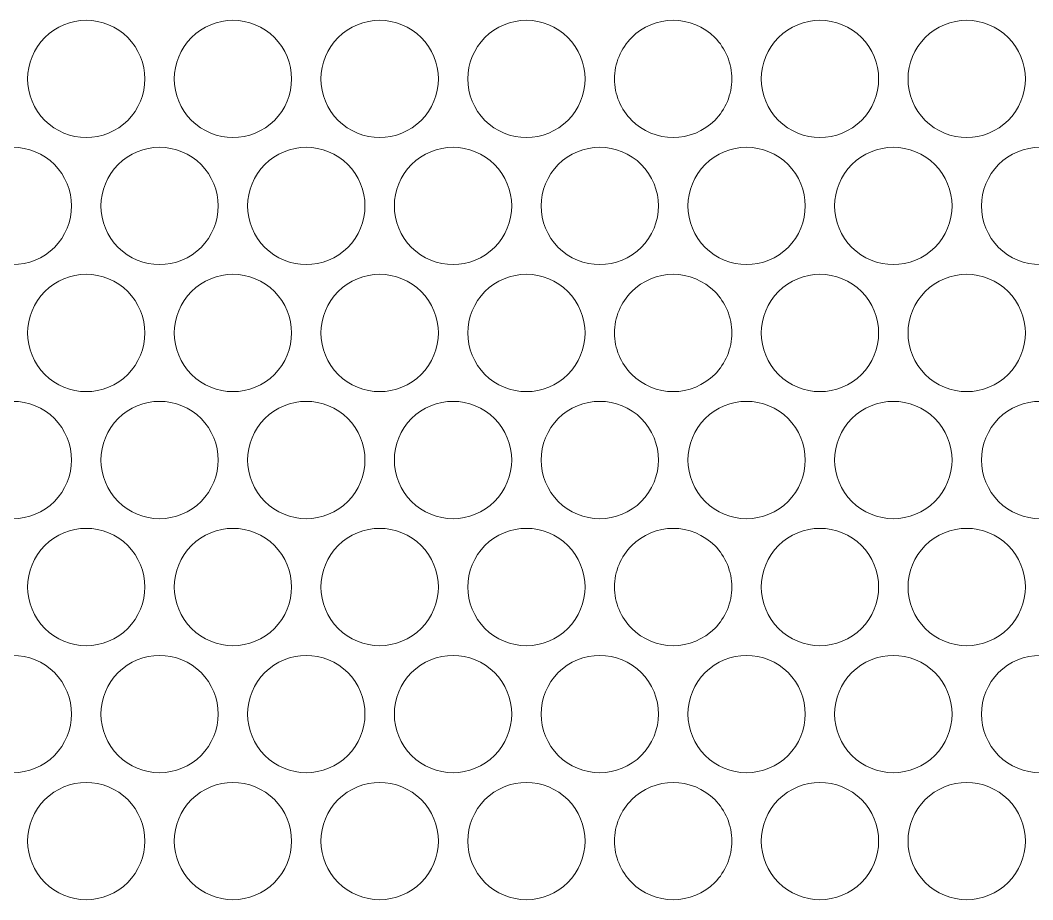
# Model space of a CAD drawing. Header units: millimetres. Extents: x 1177 to 4147, y 93 to 2194.
# Drawn here: x 1779.1 to 1830.9, y 1836.7 to 1881.7 of the extents above; entities that cross this region are included whole.
import ezdxf

# ---------------------------------------------------------------- set-up
doc = ezdxf.new("R2010")
doc.units = ezdxf.units.MM
doc.header["$LTSCALE"] = 0.1
doc.layers.add('标注', color=251, linetype='Continuous', lineweight=9)

msp = doc.modelspace()

# ---------------------------------------------------------------- linework, layer by layer
at = {"layer": '标注'}
for points, knots in [([(1782.459, 1881.712), (1781.693, 1881.712), (1780.098, 1881.072), (1779.457, 1879.477), (1779.457, 1878.712)], [0, 0, 0, 0, 0.500095, 1, 1, 1, 1]), ([(1782.459, 1881.712), (1781.693, 1881.712), (1780.098, 1881.072), (1779.457, 1879.477), (1779.457, 1878.712)], [0, 0, 0, 0, 0.500095, 1, 1, 1, 1]), ([(1785.461, 1878.712), (1785.461, 1879.477), (1784.82, 1881.072), (1783.225, 1881.712), (1782.459, 1881.712)], [0, 0, 0, 0, 0.499892, 1, 1, 1, 1]), ([(1785.461, 1878.712), (1785.461, 1879.477), (1784.82, 1881.072), (1783.225, 1881.712), (1782.459, 1881.712)], [0, 0, 0, 0, 0.499892, 1, 1, 1, 1]), ([(1789.964, 1881.712), (1789.198, 1881.712), (1787.603, 1881.073), (1786.962, 1879.477), (1786.962, 1878.712)], [0, 0, 0, 0, 0.500151, 1, 1, 1, 1]), ([(1789.964, 1881.712), (1789.198, 1881.712), (1787.603, 1881.073), (1786.962, 1879.477), (1786.962, 1878.712)], [0, 0, 0, 0, 0.500151, 1, 1, 1, 1]), ([(1792.967, 1878.712), (1792.967, 1879.478), (1792.326, 1881.073), (1790.73, 1881.712), (1789.964, 1881.712)], [0, 0, 0, 0, 0.499839, 1, 1, 1, 1]), ([(1792.967, 1878.712), (1792.967, 1879.478), (1792.326, 1881.073), (1790.73, 1881.712), (1789.964, 1881.712)], [0, 0, 0, 0, 0.499839, 1, 1, 1, 1]), ([(1797.472, 1881.712), (1796.706, 1881.712), (1795.11, 1881.073), (1794.469, 1879.478), (1794.469, 1878.712)], [0, 0, 0, 0, 0.500192, 1, 1, 1, 1]), ([(1797.472, 1881.712), (1796.706, 1881.712), (1795.11, 1881.073), (1794.469, 1879.478), (1794.469, 1878.712)], [0, 0, 0, 0, 0.500192, 1, 1, 1, 1]), ([(1800.475, 1878.712), (1800.475, 1879.478), (1799.834, 1881.073), (1798.238, 1881.712), (1797.472, 1881.712)], [0, 0, 0, 0, 0.499802, 1, 1, 1, 1]), ([(1800.475, 1878.712), (1800.475, 1879.478), (1799.834, 1881.073), (1798.238, 1881.712), (1797.472, 1881.712)], [0, 0, 0, 0, 0.499802, 1, 1, 1, 1]), ([(1804.981, 1881.712), (1804.215, 1881.712), (1802.619, 1881.073), (1801.977, 1879.478), (1801.977, 1878.712)], [0, 0, 0, 0, 0.500217, 1, 1, 1, 1]), ([(1804.981, 1881.712), (1804.215, 1881.712), (1802.619, 1881.073), (1801.977, 1879.478), (1801.977, 1878.712)], [0, 0, 0, 0, 0.500217, 1, 1, 1, 1]), ([(1807.984, 1878.712), (1807.984, 1879.478), (1807.343, 1881.073), (1805.747, 1881.712), (1804.981, 1881.712)], [0, 0, 0, 0, 0.49978, 1, 1, 1, 1]), ([(1807.984, 1878.712), (1807.984, 1879.478), (1807.343, 1881.073), (1805.747, 1881.712), (1804.981, 1881.712)], [0, 0, 0, 0, 0.49978, 1, 1, 1, 1]), ([(1815.494, 1878.712), (1815.494, 1879.102), (1815.331, 1879.89), (1814.465, 1881.21), (1812.49, 1882.045), (1810.515, 1881.21), (1809.65, 1879.89), (1809.486, 1879.102), (1809.486, 1878.712)], [0, 0, 0, 0, 0.126186, 0.252251, 0.5, 0.747749, 0.873814, 1, 1, 1, 1]), ([(1815.494, 1878.712), (1815.494, 1879.102), (1815.331, 1879.89), (1814.465, 1881.21), (1812.49, 1882.045), (1810.515, 1881.21), (1809.65, 1879.89), (1809.486, 1879.102), (1809.486, 1878.712)], [0, 0, 0, 0, 0.126186, 0.252251, 0.5, 0.747749, 0.873814, 1, 1, 1, 1]), ([(1820, 1881.712), (1819.234, 1881.712), (1817.638, 1881.073), (1816.996, 1879.478), (1816.996, 1878.712)], [0, 0, 0, 0, 0.50022, 1, 1, 1, 1]), ([(1820, 1881.712), (1819.234, 1881.712), (1817.638, 1881.073), (1816.996, 1879.478), (1816.996, 1878.712)], [0, 0, 0, 0, 0.50022, 1, 1, 1, 1]), ([(1823.003, 1878.712), (1823.003, 1879.478), (1822.362, 1881.073), (1820.766, 1881.712), (1820, 1881.712)], [0, 0, 0, 0, 0.499783, 1, 1, 1, 1]), ([(1823.003, 1878.712), (1823.003, 1879.478), (1822.362, 1881.073), (1820.766, 1881.712), (1820, 1881.712)], [0, 0, 0, 0, 0.499783, 1, 1, 1, 1]), ([(1827.509, 1881.712), (1826.742, 1881.712), (1825.147, 1881.073), (1824.505, 1879.478), (1824.505, 1878.712)], [0, 0, 0, 0, 0.500198, 1, 1, 1, 1]), ([(1827.509, 1881.712), (1826.742, 1881.712), (1825.147, 1881.073), (1824.505, 1879.478), (1824.505, 1878.712)], [0, 0, 0, 0, 0.500198, 1, 1, 1, 1]), ([(1830.512, 1878.712), (1830.512, 1879.478), (1829.87, 1881.073), (1828.275, 1881.712), (1827.509, 1881.712)], [0, 0, 0, 0, 0.499808, 1, 1, 1, 1]), ([(1830.512, 1878.712), (1830.512, 1879.478), (1829.87, 1881.073), (1828.275, 1881.712), (1827.509, 1881.712)], [0, 0, 0, 0, 0.499808, 1, 1, 1, 1]), ([(1779.457, 1878.712), (1779.457, 1877.947), (1780.098, 1876.352), (1781.693, 1875.712), (1782.459, 1875.712)], [0, 0, 0, 0, 0.499905, 1, 1, 1, 1]), ([(1779.457, 1878.712), (1779.457, 1877.947), (1780.098, 1876.352), (1781.693, 1875.712), (1782.459, 1875.712)], [0, 0, 0, 0, 0.499905, 1, 1, 1, 1]), ([(1782.459, 1875.712), (1783.225, 1875.712), (1784.82, 1876.352), (1785.461, 1877.947), (1785.461, 1878.712)], [0, 0, 0, 0, 0.500108, 1, 1, 1, 1]), ([(1782.459, 1875.712), (1783.225, 1875.712), (1784.82, 1876.352), (1785.461, 1877.947), (1785.461, 1878.712)], [0, 0, 0, 0, 0.500108, 1, 1, 1, 1]), ([(1786.962, 1878.712), (1786.962, 1877.947), (1787.603, 1876.351), (1789.198, 1875.712), (1789.964, 1875.712)], [0, 0, 0, 0, 0.499849, 1, 1, 1, 1]), ([(1786.962, 1878.712), (1786.962, 1877.947), (1787.603, 1876.351), (1789.198, 1875.712), (1789.964, 1875.712)], [0, 0, 0, 0, 0.499849, 1, 1, 1, 1]), ([(1789.964, 1875.712), (1790.73, 1875.712), (1792.326, 1876.351), (1792.967, 1877.947), (1792.967, 1878.712)], [0, 0, 0, 0, 0.500161, 1, 1, 1, 1]), ([(1789.964, 1875.712), (1790.73, 1875.712), (1792.326, 1876.351), (1792.967, 1877.947), (1792.967, 1878.712)], [0, 0, 0, 0, 0.500161, 1, 1, 1, 1]), ([(1794.469, 1878.712), (1794.469, 1877.947), (1795.11, 1876.351), (1796.706, 1875.712), (1797.472, 1875.712)], [0, 0, 0, 0, 0.499808, 1, 1, 1, 1]), ([(1794.469, 1878.712), (1794.469, 1877.947), (1795.11, 1876.351), (1796.706, 1875.712), (1797.472, 1875.712)], [0, 0, 0, 0, 0.499808, 1, 1, 1, 1]), ([(1797.472, 1875.712), (1798.238, 1875.712), (1799.834, 1876.351), (1800.475, 1877.947), (1800.475, 1878.712)], [0, 0, 0, 0, 0.500198, 1, 1, 1, 1]), ([(1797.472, 1875.712), (1798.238, 1875.712), (1799.834, 1876.351), (1800.475, 1877.947), (1800.475, 1878.712)], [0, 0, 0, 0, 0.500198, 1, 1, 1, 1]), ([(1801.977, 1878.712), (1801.977, 1877.947), (1802.619, 1876.351), (1804.215, 1875.712), (1804.981, 1875.712)], [0, 0, 0, 0, 0.499783, 1, 1, 1, 1]), ([(1801.977, 1878.712), (1801.977, 1877.947), (1802.619, 1876.351), (1804.215, 1875.712), (1804.981, 1875.712)], [0, 0, 0, 0, 0.499783, 1, 1, 1, 1]), ([(1804.981, 1875.712), (1805.747, 1875.712), (1807.343, 1876.351), (1807.984, 1877.947), (1807.984, 1878.712)], [0, 0, 0, 0, 0.50022, 1, 1, 1, 1]), ([(1804.981, 1875.712), (1805.747, 1875.712), (1807.343, 1876.351), (1807.984, 1877.947), (1807.984, 1878.712)], [0, 0, 0, 0, 0.50022, 1, 1, 1, 1]), ([(1809.486, 1878.712), (1809.486, 1878.322), (1809.65, 1877.535), (1810.515, 1876.214), (1812.49, 1875.379), (1814.465, 1876.214), (1815.331, 1877.535), (1815.494, 1878.322), (1815.494, 1878.712)], [0, 0, 0, 0, 0.126186, 0.252251, 0.5, 0.747749, 0.873814, 1, 1, 1, 1]), ([(1809.486, 1878.712), (1809.486, 1878.322), (1809.65, 1877.535), (1810.515, 1876.214), (1812.49, 1875.379), (1814.465, 1876.214), (1815.331, 1877.535), (1815.494, 1878.322), (1815.494, 1878.712)], [0, 0, 0, 0, 0.126186, 0.252251, 0.5, 0.747749, 0.873814, 1, 1, 1, 1]), ([(1816.996, 1878.712), (1816.996, 1877.947), (1817.638, 1876.351), (1819.234, 1875.712), (1820, 1875.712)], [0, 0, 0, 0, 0.49978, 1, 1, 1, 1]), ([(1816.996, 1878.712), (1816.996, 1877.947), (1817.638, 1876.351), (1819.234, 1875.712), (1820, 1875.712)], [0, 0, 0, 0, 0.49978, 1, 1, 1, 1]), ([(1820, 1875.712), (1820.766, 1875.712), (1822.362, 1876.351), (1823.003, 1877.947), (1823.003, 1878.712)], [0, 0, 0, 0, 0.500217, 1, 1, 1, 1]), ([(1820, 1875.712), (1820.766, 1875.712), (1822.362, 1876.351), (1823.003, 1877.947), (1823.003, 1878.712)], [0, 0, 0, 0, 0.500217, 1, 1, 1, 1]), ([(1824.505, 1878.712), (1824.505, 1877.947), (1825.147, 1876.351), (1826.742, 1875.712), (1827.509, 1875.712)], [0, 0, 0, 0, 0.499802, 1, 1, 1, 1]), ([(1824.505, 1878.712), (1824.505, 1877.947), (1825.147, 1876.351), (1826.742, 1875.712), (1827.509, 1875.712)], [0, 0, 0, 0, 0.499802, 1, 1, 1, 1]), ([(1827.509, 1875.712), (1828.275, 1875.712), (1829.87, 1876.351), (1830.512, 1877.947), (1830.512, 1878.712)], [0, 0, 0, 0, 0.500192, 1, 1, 1, 1]), ([(1827.509, 1875.712), (1828.275, 1875.712), (1829.87, 1876.351), (1830.512, 1877.947), (1830.512, 1878.712)], [0, 0, 0, 0, 0.500192, 1, 1, 1, 1]), ([(1781.708, 1872.217), (1781.708, 1872.982), (1781.068, 1874.577), (1779.473, 1875.217), (1778.707, 1875.217)], [0, 0, 0, 0, 0.499925, 1, 1, 1, 1]), ([(1786.211, 1875.217), (1785.446, 1875.217), (1783.85, 1874.577), (1783.209, 1872.982), (1783.209, 1872.217)], [0, 0, 0, 0, 0.500125, 1, 1, 1, 1]), ([(1789.214, 1872.217), (1789.214, 1872.982), (1788.573, 1874.577), (1786.977, 1875.217), (1786.211, 1875.217)], [0, 0, 0, 0, 0.499864, 1, 1, 1, 1]), ([(1793.718, 1875.217), (1792.952, 1875.217), (1791.356, 1874.578), (1790.715, 1872.982), (1790.715, 1872.217)], [0, 0, 0, 0, 0.500174, 1, 1, 1, 1]), ([(1796.721, 1872.217), (1796.721, 1872.982), (1796.08, 1874.578), (1794.484, 1875.217), (1793.718, 1875.217)], [0, 0, 0, 0, 0.499819, 1, 1, 1, 1]), ([(1801.226, 1875.217), (1800.46, 1875.217), (1798.864, 1874.578), (1798.223, 1872.982), (1798.223, 1872.217)], [0, 0, 0, 0, 0.500206, 1, 1, 1, 1]), ([(1804.23, 1872.217), (1804.23, 1872.982), (1803.588, 1874.578), (1801.992, 1875.217), (1801.226, 1875.217)], [0, 0, 0, 0, 0.499789, 1, 1, 1, 1]), ([(1808.735, 1875.217), (1807.969, 1875.217), (1806.373, 1874.578), (1805.732, 1872.982), (1805.732, 1872.217)], [0, 0, 0, 0, 0.500224, 1, 1, 1, 1]), ([(1811.739, 1872.217), (1811.739, 1872.982), (1811.097, 1874.578), (1809.502, 1875.217), (1808.735, 1875.217)], [0, 0, 0, 0, 0.499775, 1, 1, 1, 1]), ([(1816.245, 1875.217), (1815.479, 1875.217), (1813.883, 1874.578), (1813.241, 1872.982), (1813.241, 1872.217)], [0, 0, 0, 0, 0.500225, 1, 1, 1, 1]), ([(1819.249, 1872.217), (1819.249, 1872.982), (1818.607, 1874.578), (1817.011, 1875.217), (1816.245, 1875.217)], [0, 0, 0, 0, 0.499776, 1, 1, 1, 1]), ([(1823.754, 1875.217), (1822.988, 1875.217), (1821.392, 1874.578), (1820.751, 1872.982), (1820.751, 1872.217)], [0, 0, 0, 0, 0.500211, 1, 1, 1, 1]), ([(1826.758, 1872.217), (1826.758, 1872.982), (1826.116, 1874.578), (1824.52, 1875.217), (1823.754, 1875.217)], [0, 0, 0, 0, 0.499794, 1, 1, 1, 1]), ([(1831.263, 1875.217), (1830.496, 1875.217), (1828.901, 1874.578), (1828.259, 1872.982), (1828.259, 1872.217)], [0, 0, 0, 0, 0.500181, 1, 1, 1, 1]), ([(1778.707, 1869.217), (1779.473, 1869.217), (1781.068, 1869.857), (1781.708, 1871.451), (1781.708, 1872.217)], [0, 0, 0, 0, 0.500075, 1, 1, 1, 1]), ([(1783.209, 1872.217), (1783.209, 1871.451), (1783.85, 1869.856), (1785.446, 1869.217), (1786.211, 1869.217)], [0, 0, 0, 0, 0.499875, 1, 1, 1, 1]), ([(1786.211, 1869.217), (1786.977, 1869.217), (1788.573, 1869.856), (1789.214, 1871.451), (1789.214, 1872.217)], [0, 0, 0, 0, 0.500136, 1, 1, 1, 1]), ([(1790.715, 1872.217), (1790.715, 1871.451), (1791.356, 1869.856), (1792.952, 1869.217), (1793.718, 1869.217)], [0, 0, 0, 0, 0.499826, 1, 1, 1, 1]), ([(1793.718, 1869.217), (1794.484, 1869.217), (1796.08, 1869.856), (1796.721, 1871.451), (1796.721, 1872.217)], [0, 0, 0, 0, 0.500181, 1, 1, 1, 1]), ([(1798.223, 1872.217), (1798.223, 1871.451), (1798.864, 1869.856), (1800.46, 1869.217), (1801.226, 1869.217)], [0, 0, 0, 0, 0.499794, 1, 1, 1, 1]), ([(1801.226, 1869.217), (1801.992, 1869.217), (1803.588, 1869.856), (1804.23, 1871.451), (1804.23, 1872.217)], [0, 0, 0, 0, 0.500211, 1, 1, 1, 1]), ([(1805.732, 1872.217), (1805.732, 1871.451), (1806.373, 1869.856), (1807.969, 1869.217), (1808.735, 1869.217)], [0, 0, 0, 0, 0.499776, 1, 1, 1, 1]), ([(1808.735, 1869.217), (1809.502, 1869.217), (1811.097, 1869.856), (1811.739, 1871.451), (1811.739, 1872.217)], [0, 0, 0, 0, 0.500225, 1, 1, 1, 1]), ([(1813.241, 1872.217), (1813.241, 1871.451), (1813.883, 1869.856), (1815.479, 1869.217), (1816.245, 1869.217)], [0, 0, 0, 0, 0.499775, 1, 1, 1, 1]), ([(1816.245, 1869.217), (1817.011, 1869.217), (1818.607, 1869.856), (1819.249, 1871.451), (1819.249, 1872.217)], [0, 0, 0, 0, 0.500224, 1, 1, 1, 1]), ([(1820.751, 1872.217), (1820.751, 1871.451), (1821.392, 1869.856), (1822.988, 1869.217), (1823.754, 1869.217)], [0, 0, 0, 0, 0.499789, 1, 1, 1, 1]), ([(1823.754, 1869.217), (1824.52, 1869.217), (1826.116, 1869.856), (1826.758, 1871.451), (1826.758, 1872.217)], [0, 0, 0, 0, 0.500206, 1, 1, 1, 1]), ([(1828.259, 1872.217), (1828.259, 1871.451), (1828.901, 1869.856), (1830.496, 1869.217), (1831.263, 1869.217)], [0, 0, 0, 0, 0.499819, 1, 1, 1, 1]), ([(1782.459, 1868.722), (1781.693, 1868.722), (1780.098, 1868.082), (1779.457, 1866.487), (1779.457, 1865.722)], [0, 0, 0, 0, 0.500095, 1, 1, 1, 1]), ([(1782.459, 1868.722), (1781.693, 1868.722), (1780.098, 1868.082), (1779.457, 1866.487), (1779.457, 1865.722)], [0, 0, 0, 0, 0.500095, 1, 1, 1, 1]), ([(1785.461, 1865.722), (1785.461, 1866.487), (1784.82, 1868.082), (1783.225, 1868.722), (1782.459, 1868.722)], [0, 0, 0, 0, 0.499892, 1, 1, 1, 1]), ([(1785.461, 1865.722), (1785.461, 1866.487), (1784.82, 1868.082), (1783.225, 1868.722), (1782.459, 1868.722)], [0, 0, 0, 0, 0.499892, 1, 1, 1, 1]), ([(1789.964, 1868.722), (1789.198, 1868.722), (1787.603, 1868.082), (1786.962, 1866.487), (1786.962, 1865.722)], [0, 0, 0, 0, 0.500151, 1, 1, 1, 1]), ([(1789.964, 1868.722), (1789.198, 1868.722), (1787.603, 1868.082), (1786.962, 1866.487), (1786.962, 1865.722)], [0, 0, 0, 0, 0.500151, 1, 1, 1, 1]), ([(1792.967, 1865.722), (1792.967, 1866.487), (1792.326, 1868.082), (1790.73, 1868.722), (1789.964, 1868.722)], [0, 0, 0, 0, 0.499839, 1, 1, 1, 1]), ([(1792.967, 1865.722), (1792.967, 1866.487), (1792.326, 1868.082), (1790.73, 1868.722), (1789.964, 1868.722)], [0, 0, 0, 0, 0.499839, 1, 1, 1, 1]), ([(1797.472, 1868.722), (1796.706, 1868.722), (1795.11, 1868.082), (1794.469, 1866.487), (1794.469, 1865.722)], [0, 0, 0, 0, 0.500192, 1, 1, 1, 1]), ([(1797.472, 1868.722), (1796.706, 1868.722), (1795.11, 1868.082), (1794.469, 1866.487), (1794.469, 1865.722)], [0, 0, 0, 0, 0.500192, 1, 1, 1, 1]), ([(1800.475, 1865.722), (1800.475, 1866.487), (1799.834, 1868.082), (1798.238, 1868.722), (1797.472, 1868.722)], [0, 0, 0, 0, 0.499802, 1, 1, 1, 1]), ([(1800.475, 1865.722), (1800.475, 1866.487), (1799.834, 1868.082), (1798.238, 1868.722), (1797.472, 1868.722)], [0, 0, 0, 0, 0.499802, 1, 1, 1, 1]), ([(1804.981, 1868.722), (1804.215, 1868.722), (1802.619, 1868.083), (1801.977, 1866.487), (1801.977, 1865.722)], [0, 0, 0, 0, 0.500217, 1, 1, 1, 1]), ([(1804.981, 1868.722), (1804.215, 1868.722), (1802.619, 1868.083), (1801.977, 1866.487), (1801.977, 1865.722)], [0, 0, 0, 0, 0.500217, 1, 1, 1, 1]), ([(1807.984, 1865.722), (1807.984, 1866.487), (1807.343, 1868.083), (1805.747, 1868.722), (1804.981, 1868.722)], [0, 0, 0, 0, 0.49978, 1, 1, 1, 1]), ([(1807.984, 1865.722), (1807.984, 1866.487), (1807.343, 1868.083), (1805.747, 1868.722), (1804.981, 1868.722)], [0, 0, 0, 0, 0.49978, 1, 1, 1, 1]), ([(1815.494, 1865.722), (1815.494, 1866.112), (1815.331, 1866.899), (1814.465, 1868.219), (1812.49, 1869.055), (1810.515, 1868.219), (1809.65, 1866.899), (1809.486, 1866.112), (1809.486, 1865.722)], [0, 0, 0, 0, 0.126186, 0.252251, 0.5, 0.747749, 0.873814, 1, 1, 1, 1]), ([(1815.494, 1865.722), (1815.494, 1866.112), (1815.331, 1866.899), (1814.465, 1868.219), (1812.49, 1869.055), (1810.515, 1868.219), (1809.65, 1866.899), (1809.486, 1866.112), (1809.486, 1865.722)], [0, 0, 0, 0, 0.126186, 0.252251, 0.5, 0.747749, 0.873814, 1, 1, 1, 1]), ([(1820, 1868.722), (1819.234, 1868.722), (1817.638, 1868.083), (1816.996, 1866.487), (1816.996, 1865.722)], [0, 0, 0, 0, 0.50022, 1, 1, 1, 1]), ([(1820, 1868.722), (1819.234, 1868.722), (1817.638, 1868.083), (1816.996, 1866.487), (1816.996, 1865.722)], [0, 0, 0, 0, 0.50022, 1, 1, 1, 1]), ([(1823.003, 1865.722), (1823.003, 1866.487), (1822.362, 1868.083), (1820.766, 1868.722), (1820, 1868.722)], [0, 0, 0, 0, 0.499783, 1, 1, 1, 1]), ([(1823.003, 1865.722), (1823.003, 1866.487), (1822.362, 1868.083), (1820.766, 1868.722), (1820, 1868.722)], [0, 0, 0, 0, 0.499783, 1, 1, 1, 1]), ([(1827.509, 1868.722), (1826.742, 1868.722), (1825.147, 1868.082), (1824.505, 1866.487), (1824.505, 1865.722)], [0, 0, 0, 0, 0.500198, 1, 1, 1, 1]), ([(1827.509, 1868.722), (1826.742, 1868.722), (1825.147, 1868.082), (1824.505, 1866.487), (1824.505, 1865.722)], [0, 0, 0, 0, 0.500198, 1, 1, 1, 1]), ([(1830.512, 1865.722), (1830.512, 1866.487), (1829.87, 1868.082), (1828.275, 1868.722), (1827.509, 1868.722)], [0, 0, 0, 0, 0.499808, 1, 1, 1, 1]), ([(1830.512, 1865.722), (1830.512, 1866.487), (1829.87, 1868.082), (1828.275, 1868.722), (1827.509, 1868.722)], [0, 0, 0, 0, 0.499808, 1, 1, 1, 1]), ([(1779.457, 1865.722), (1779.457, 1864.956), (1780.098, 1863.361), (1781.693, 1862.722), (1782.459, 1862.722)], [0, 0, 0, 0, 0.499905, 1, 1, 1, 1]), ([(1779.457, 1865.722), (1779.457, 1864.956), (1780.098, 1863.361), (1781.693, 1862.722), (1782.459, 1862.722)], [0, 0, 0, 0, 0.499905, 1, 1, 1, 1]), ([(1782.459, 1862.722), (1783.225, 1862.722), (1784.82, 1863.361), (1785.461, 1864.956), (1785.461, 1865.722)], [0, 0, 0, 0, 0.500108, 1, 1, 1, 1]), ([(1782.459, 1862.722), (1783.225, 1862.722), (1784.82, 1863.361), (1785.461, 1864.956), (1785.461, 1865.722)], [0, 0, 0, 0, 0.500108, 1, 1, 1, 1]), ([(1786.962, 1865.722), (1786.962, 1864.956), (1787.603, 1863.361), (1789.198, 1862.722), (1789.964, 1862.722)], [0, 0, 0, 0, 0.499849, 1, 1, 1, 1]), ([(1786.962, 1865.722), (1786.962, 1864.956), (1787.603, 1863.361), (1789.198, 1862.722), (1789.964, 1862.722)], [0, 0, 0, 0, 0.499849, 1, 1, 1, 1]), ([(1789.964, 1862.722), (1790.73, 1862.722), (1792.326, 1863.361), (1792.967, 1864.956), (1792.967, 1865.722)], [0, 0, 0, 0, 0.500161, 1, 1, 1, 1]), ([(1789.964, 1862.722), (1790.73, 1862.722), (1792.326, 1863.361), (1792.967, 1864.956), (1792.967, 1865.722)], [0, 0, 0, 0, 0.500161, 1, 1, 1, 1]), ([(1794.469, 1865.722), (1794.469, 1864.956), (1795.11, 1863.361), (1796.706, 1862.722), (1797.472, 1862.722)], [0, 0, 0, 0, 0.499808, 1, 1, 1, 1]), ([(1794.469, 1865.722), (1794.469, 1864.956), (1795.11, 1863.361), (1796.706, 1862.722), (1797.472, 1862.722)], [0, 0, 0, 0, 0.499808, 1, 1, 1, 1]), ([(1797.472, 1862.722), (1798.238, 1862.722), (1799.834, 1863.361), (1800.475, 1864.956), (1800.475, 1865.722)], [0, 0, 0, 0, 0.500198, 1, 1, 1, 1]), ([(1797.472, 1862.722), (1798.238, 1862.722), (1799.834, 1863.361), (1800.475, 1864.956), (1800.475, 1865.722)], [0, 0, 0, 0, 0.500198, 1, 1, 1, 1]), ([(1801.977, 1865.722), (1801.977, 1864.956), (1802.619, 1863.361), (1804.215, 1862.722), (1804.981, 1862.722)], [0, 0, 0, 0, 0.499783, 1, 1, 1, 1]), ([(1801.977, 1865.722), (1801.977, 1864.956), (1802.619, 1863.361), (1804.215, 1862.722), (1804.981, 1862.722)], [0, 0, 0, 0, 0.499783, 1, 1, 1, 1]), ([(1804.981, 1862.722), (1805.747, 1862.722), (1807.343, 1863.361), (1807.984, 1864.956), (1807.984, 1865.722)], [0, 0, 0, 0, 0.50022, 1, 1, 1, 1]), ([(1804.981, 1862.722), (1805.747, 1862.722), (1807.343, 1863.361), (1807.984, 1864.956), (1807.984, 1865.722)], [0, 0, 0, 0, 0.50022, 1, 1, 1, 1]), ([(1809.486, 1865.722), (1809.486, 1865.331), (1809.65, 1864.544), (1810.515, 1863.224), (1812.49, 1862.389), (1814.465, 1863.224), (1815.331, 1864.544), (1815.494, 1865.331), (1815.494, 1865.722)], [0, 0, 0, 0, 0.126186, 0.252251, 0.5, 0.747749, 0.873814, 1, 1, 1, 1]), ([(1809.486, 1865.722), (1809.486, 1865.331), (1809.65, 1864.544), (1810.515, 1863.224), (1812.49, 1862.389), (1814.465, 1863.224), (1815.331, 1864.544), (1815.494, 1865.331), (1815.494, 1865.722)], [0, 0, 0, 0, 0.126186, 0.252251, 0.5, 0.747749, 0.873814, 1, 1, 1, 1]), ([(1816.996, 1865.722), (1816.996, 1864.956), (1817.638, 1863.361), (1819.234, 1862.722), (1820, 1862.722)], [0, 0, 0, 0, 0.49978, 1, 1, 1, 1]), ([(1816.996, 1865.722), (1816.996, 1864.956), (1817.638, 1863.361), (1819.234, 1862.722), (1820, 1862.722)], [0, 0, 0, 0, 0.49978, 1, 1, 1, 1]), ([(1820, 1862.722), (1820.766, 1862.722), (1822.362, 1863.361), (1823.003, 1864.956), (1823.003, 1865.722)], [0, 0, 0, 0, 0.500217, 1, 1, 1, 1]), ([(1820, 1862.722), (1820.766, 1862.722), (1822.362, 1863.361), (1823.003, 1864.956), (1823.003, 1865.722)], [0, 0, 0, 0, 0.500217, 1, 1, 1, 1]), ([(1824.505, 1865.722), (1824.505, 1864.956), (1825.147, 1863.361), (1826.742, 1862.722), (1827.509, 1862.722)], [0, 0, 0, 0, 0.499802, 1, 1, 1, 1]), ([(1824.505, 1865.722), (1824.505, 1864.956), (1825.147, 1863.361), (1826.742, 1862.722), (1827.509, 1862.722)], [0, 0, 0, 0, 0.499802, 1, 1, 1, 1]), ([(1827.509, 1862.722), (1828.275, 1862.722), (1829.87, 1863.361), (1830.512, 1864.956), (1830.512, 1865.722)], [0, 0, 0, 0, 0.500192, 1, 1, 1, 1]), ([(1827.509, 1862.722), (1828.275, 1862.722), (1829.87, 1863.361), (1830.512, 1864.956), (1830.512, 1865.722)], [0, 0, 0, 0, 0.500192, 1, 1, 1, 1]), ([(1781.708, 1859.226), (1781.708, 1859.992), (1781.068, 1861.587), (1779.473, 1862.226), (1778.707, 1862.226)], [0, 0, 0, 0, 0.499925, 1, 1, 1, 1]), ([(1786.211, 1862.226), (1785.446, 1862.226), (1783.85, 1861.587), (1783.209, 1859.992), (1783.209, 1859.226)], [0, 0, 0, 0, 0.500125, 1, 1, 1, 1]), ([(1789.214, 1859.226), (1789.214, 1859.992), (1788.573, 1861.587), (1786.977, 1862.226), (1786.211, 1862.226)], [0, 0, 0, 0, 0.499864, 1, 1, 1, 1]), ([(1793.718, 1862.226), (1792.952, 1862.226), (1791.356, 1861.587), (1790.715, 1859.992), (1790.715, 1859.226)], [0, 0, 0, 0, 0.500174, 1, 1, 1, 1]), ([(1796.721, 1859.226), (1796.721, 1859.992), (1796.08, 1861.587), (1794.484, 1862.226), (1793.718, 1862.226)], [0, 0, 0, 0, 0.499819, 1, 1, 1, 1]), ([(1801.226, 1862.226), (1800.46, 1862.226), (1798.864, 1861.587), (1798.223, 1859.992), (1798.223, 1859.226)], [0, 0, 0, 0, 0.500206, 1, 1, 1, 1]), ([(1804.23, 1859.226), (1804.23, 1859.992), (1803.588, 1861.587), (1801.992, 1862.226), (1801.226, 1862.226)], [0, 0, 0, 0, 0.499789, 1, 1, 1, 1]), ([(1808.735, 1862.226), (1807.969, 1862.226), (1806.373, 1861.587), (1805.732, 1859.992), (1805.732, 1859.226)], [0, 0, 0, 0, 0.500224, 1, 1, 1, 1]), ([(1811.739, 1859.226), (1811.739, 1859.992), (1811.097, 1861.587), (1809.502, 1862.226), (1808.735, 1862.226)], [0, 0, 0, 0, 0.499775, 1, 1, 1, 1]), ([(1816.245, 1862.226), (1815.479, 1862.226), (1813.883, 1861.587), (1813.241, 1859.992), (1813.241, 1859.226)], [0, 0, 0, 0, 0.500225, 1, 1, 1, 1]), ([(1819.249, 1859.226), (1819.249, 1859.992), (1818.607, 1861.587), (1817.011, 1862.226), (1816.245, 1862.226)], [0, 0, 0, 0, 0.499776, 1, 1, 1, 1]), ([(1823.754, 1862.226), (1822.988, 1862.226), (1821.392, 1861.587), (1820.751, 1859.992), (1820.751, 1859.226)], [0, 0, 0, 0, 0.500211, 1, 1, 1, 1]), ([(1826.758, 1859.226), (1826.758, 1859.992), (1826.116, 1861.587), (1824.52, 1862.226), (1823.754, 1862.226)], [0, 0, 0, 0, 0.499794, 1, 1, 1, 1]), ([(1831.263, 1862.226), (1830.496, 1862.226), (1828.901, 1861.587), (1828.259, 1859.992), (1828.259, 1859.226)], [0, 0, 0, 0, 0.500181, 1, 1, 1, 1]), ([(1778.707, 1856.226), (1779.473, 1856.226), (1781.068, 1856.866), (1781.708, 1858.461), (1781.708, 1859.226)], [0, 0, 0, 0, 0.500075, 1, 1, 1, 1]), ([(1783.209, 1859.226), (1783.209, 1858.461), (1783.85, 1856.866), (1785.446, 1856.226), (1786.211, 1856.226)], [0, 0, 0, 0, 0.499875, 1, 1, 1, 1]), ([(1786.211, 1856.226), (1786.977, 1856.226), (1788.573, 1856.866), (1789.214, 1858.461), (1789.214, 1859.226)], [0, 0, 0, 0, 0.500136, 1, 1, 1, 1]), ([(1790.715, 1859.226), (1790.715, 1858.461), (1791.356, 1856.866), (1792.952, 1856.226), (1793.718, 1856.226)], [0, 0, 0, 0, 0.499826, 1, 1, 1, 1]), ([(1793.718, 1856.226), (1794.484, 1856.226), (1796.08, 1856.866), (1796.721, 1858.461), (1796.721, 1859.226)], [0, 0, 0, 0, 0.500181, 1, 1, 1, 1]), ([(1798.223, 1859.226), (1798.223, 1858.461), (1798.864, 1856.866), (1800.46, 1856.226), (1801.226, 1856.226)], [0, 0, 0, 0, 0.499794, 1, 1, 1, 1]), ([(1801.226, 1856.226), (1801.992, 1856.226), (1803.588, 1856.866), (1804.23, 1858.461), (1804.23, 1859.226)], [0, 0, 0, 0, 0.500211, 1, 1, 1, 1]), ([(1805.732, 1859.226), (1805.732, 1858.461), (1806.373, 1856.866), (1807.969, 1856.226), (1808.735, 1856.226)], [0, 0, 0, 0, 0.499776, 1, 1, 1, 1]), ([(1808.735, 1856.226), (1809.502, 1856.226), (1811.097, 1856.866), (1811.739, 1858.461), (1811.739, 1859.226)], [0, 0, 0, 0, 0.500225, 1, 1, 1, 1]), ([(1813.241, 1859.226), (1813.241, 1858.461), (1813.883, 1856.866), (1815.479, 1856.226), (1816.245, 1856.226)], [0, 0, 0, 0, 0.499775, 1, 1, 1, 1]), ([(1816.245, 1856.226), (1817.011, 1856.226), (1818.607, 1856.866), (1819.249, 1858.461), (1819.249, 1859.226)], [0, 0, 0, 0, 0.500224, 1, 1, 1, 1]), ([(1820.751, 1859.226), (1820.751, 1858.461), (1821.392, 1856.866), (1822.988, 1856.226), (1823.754, 1856.226)], [0, 0, 0, 0, 0.499789, 1, 1, 1, 1]), ([(1823.754, 1856.226), (1824.52, 1856.226), (1826.116, 1856.866), (1826.758, 1858.461), (1826.758, 1859.226)], [0, 0, 0, 0, 0.500206, 1, 1, 1, 1]), ([(1828.259, 1859.226), (1828.259, 1858.461), (1828.901, 1856.866), (1830.496, 1856.226), (1831.263, 1856.226)], [0, 0, 0, 0, 0.499819, 1, 1, 1, 1]), ([(1782.459, 1855.731), (1781.693, 1855.731), (1780.098, 1855.092), (1779.457, 1853.497), (1779.457, 1852.731)], [0, 0, 0, 0, 0.500095, 1, 1, 1, 1]), ([(1782.459, 1855.731), (1781.693, 1855.731), (1780.098, 1855.092), (1779.457, 1853.497), (1779.457, 1852.731)], [0, 0, 0, 0, 0.500095, 1, 1, 1, 1]), ([(1785.461, 1852.731), (1785.461, 1853.497), (1784.82, 1855.092), (1783.225, 1855.731), (1782.459, 1855.731)], [0, 0, 0, 0, 0.499892, 1, 1, 1, 1]), ([(1785.461, 1852.731), (1785.461, 1853.497), (1784.82, 1855.092), (1783.225, 1855.731), (1782.459, 1855.731)], [0, 0, 0, 0, 0.499892, 1, 1, 1, 1]), ([(1789.964, 1855.731), (1789.198, 1855.731), (1787.603, 1855.092), (1786.962, 1853.497), (1786.962, 1852.731)], [0, 0, 0, 0, 0.500151, 1, 1, 1, 1]), ([(1789.964, 1855.731), (1789.198, 1855.731), (1787.603, 1855.092), (1786.962, 1853.497), (1786.962, 1852.731)], [0, 0, 0, 0, 0.500151, 1, 1, 1, 1]), ([(1792.967, 1852.731), (1792.967, 1853.497), (1792.326, 1855.092), (1790.73, 1855.731), (1789.964, 1855.731)], [0, 0, 0, 0, 0.499839, 1, 1, 1, 1]), ([(1792.967, 1852.731), (1792.967, 1853.497), (1792.326, 1855.092), (1790.73, 1855.731), (1789.964, 1855.731)], [0, 0, 0, 0, 0.499839, 1, 1, 1, 1]), ([(1797.472, 1855.731), (1796.706, 1855.731), (1795.11, 1855.092), (1794.469, 1853.497), (1794.469, 1852.731)], [0, 0, 0, 0, 0.500192, 1, 1, 1, 1]), ([(1797.472, 1855.731), (1796.706, 1855.731), (1795.11, 1855.092), (1794.469, 1853.497), (1794.469, 1852.731)], [0, 0, 0, 0, 0.500192, 1, 1, 1, 1]), ([(1800.475, 1852.731), (1800.475, 1853.497), (1799.834, 1855.092), (1798.238, 1855.731), (1797.472, 1855.731)], [0, 0, 0, 0, 0.499802, 1, 1, 1, 1]), ([(1800.475, 1852.731), (1800.475, 1853.497), (1799.834, 1855.092), (1798.238, 1855.731), (1797.472, 1855.731)], [0, 0, 0, 0, 0.499802, 1, 1, 1, 1]), ([(1804.981, 1855.731), (1804.215, 1855.731), (1802.619, 1855.092), (1801.977, 1853.497), (1801.977, 1852.731)], [0, 0, 0, 0, 0.500217, 1, 1, 1, 1]), ([(1804.981, 1855.731), (1804.215, 1855.731), (1802.619, 1855.092), (1801.977, 1853.497), (1801.977, 1852.731)], [0, 0, 0, 0, 0.500217, 1, 1, 1, 1]), ([(1807.984, 1852.731), (1807.984, 1853.497), (1807.343, 1855.092), (1805.747, 1855.731), (1804.981, 1855.731)], [0, 0, 0, 0, 0.49978, 1, 1, 1, 1]), ([(1807.984, 1852.731), (1807.984, 1853.497), (1807.343, 1855.092), (1805.747, 1855.731), (1804.981, 1855.731)], [0, 0, 0, 0, 0.49978, 1, 1, 1, 1]), ([(1815.494, 1852.731), (1815.494, 1853.122), (1815.331, 1853.909), (1814.465, 1855.229), (1812.49, 1856.064), (1810.515, 1855.229), (1809.65, 1853.909), (1809.486, 1853.122), (1809.486, 1852.731)], [0, 0, 0, 0, 0.126186, 0.252251, 0.5, 0.747749, 0.873814, 1, 1, 1, 1]), ([(1815.494, 1852.731), (1815.494, 1853.122), (1815.331, 1853.909), (1814.465, 1855.229), (1812.49, 1856.064), (1810.515, 1855.229), (1809.65, 1853.909), (1809.486, 1853.122), (1809.486, 1852.731)], [0, 0, 0, 0, 0.126186, 0.252251, 0.5, 0.747749, 0.873814, 1, 1, 1, 1]), ([(1820, 1855.731), (1819.234, 1855.731), (1817.638, 1855.092), (1816.996, 1853.497), (1816.996, 1852.731)], [0, 0, 0, 0, 0.50022, 1, 1, 1, 1]), ([(1820, 1855.731), (1819.234, 1855.731), (1817.638, 1855.092), (1816.996, 1853.497), (1816.996, 1852.731)], [0, 0, 0, 0, 0.50022, 1, 1, 1, 1]), ([(1823.003, 1852.731), (1823.003, 1853.497), (1822.362, 1855.092), (1820.766, 1855.731), (1820, 1855.731)], [0, 0, 0, 0, 0.499783, 1, 1, 1, 1]), ([(1823.003, 1852.731), (1823.003, 1853.497), (1822.362, 1855.092), (1820.766, 1855.731), (1820, 1855.731)], [0, 0, 0, 0, 0.499783, 1, 1, 1, 1]), ([(1827.509, 1855.731), (1826.742, 1855.731), (1825.147, 1855.092), (1824.505, 1853.497), (1824.505, 1852.731)], [0, 0, 0, 0, 0.500198, 1, 1, 1, 1]), ([(1827.509, 1855.731), (1826.742, 1855.731), (1825.147, 1855.092), (1824.505, 1853.497), (1824.505, 1852.731)], [0, 0, 0, 0, 0.500198, 1, 1, 1, 1]), ([(1830.512, 1852.731), (1830.512, 1853.497), (1829.87, 1855.092), (1828.275, 1855.731), (1827.509, 1855.731)], [0, 0, 0, 0, 0.499808, 1, 1, 1, 1]), ([(1830.512, 1852.731), (1830.512, 1853.497), (1829.87, 1855.092), (1828.275, 1855.731), (1827.509, 1855.731)], [0, 0, 0, 0, 0.499808, 1, 1, 1, 1]), ([(1779.457, 1852.731), (1779.457, 1851.966), (1780.098, 1850.371), (1781.693, 1849.731), (1782.459, 1849.731)], [0, 0, 0, 0, 0.499905, 1, 1, 1, 1]), ([(1779.457, 1852.731), (1779.457, 1851.966), (1780.098, 1850.371), (1781.693, 1849.731), (1782.459, 1849.731)], [0, 0, 0, 0, 0.499905, 1, 1, 1, 1]), ([(1782.459, 1849.731), (1783.225, 1849.731), (1784.82, 1850.371), (1785.461, 1851.966), (1785.461, 1852.731)], [0, 0, 0, 0, 0.500108, 1, 1, 1, 1]), ([(1782.459, 1849.731), (1783.225, 1849.731), (1784.82, 1850.371), (1785.461, 1851.966), (1785.461, 1852.731)], [0, 0, 0, 0, 0.500108, 1, 1, 1, 1]), ([(1786.962, 1852.731), (1786.962, 1851.966), (1787.603, 1850.371), (1789.198, 1849.731), (1789.964, 1849.731)], [0, 0, 0, 0, 0.499849, 1, 1, 1, 1]), ([(1786.962, 1852.731), (1786.962, 1851.966), (1787.603, 1850.371), (1789.198, 1849.731), (1789.964, 1849.731)], [0, 0, 0, 0, 0.499849, 1, 1, 1, 1]), ([(1789.964, 1849.731), (1790.73, 1849.731), (1792.326, 1850.371), (1792.967, 1851.966), (1792.967, 1852.731)], [0, 0, 0, 0, 0.500161, 1, 1, 1, 1]), ([(1789.964, 1849.731), (1790.73, 1849.731), (1792.326, 1850.371), (1792.967, 1851.966), (1792.967, 1852.731)], [0, 0, 0, 0, 0.500161, 1, 1, 1, 1]), ([(1794.469, 1852.731), (1794.469, 1851.966), (1795.11, 1850.371), (1796.706, 1849.731), (1797.472, 1849.731)], [0, 0, 0, 0, 0.499808, 1, 1, 1, 1]), ([(1794.469, 1852.731), (1794.469, 1851.966), (1795.11, 1850.371), (1796.706, 1849.731), (1797.472, 1849.731)], [0, 0, 0, 0, 0.499808, 1, 1, 1, 1]), ([(1797.472, 1849.731), (1798.238, 1849.731), (1799.834, 1850.371), (1800.475, 1851.966), (1800.475, 1852.731)], [0, 0, 0, 0, 0.500198, 1, 1, 1, 1]), ([(1797.472, 1849.731), (1798.238, 1849.731), (1799.834, 1850.371), (1800.475, 1851.966), (1800.475, 1852.731)], [0, 0, 0, 0, 0.500198, 1, 1, 1, 1]), ([(1801.977, 1852.731), (1801.977, 1851.966), (1802.619, 1850.37), (1804.215, 1849.731), (1804.981, 1849.731)], [0, 0, 0, 0, 0.499783, 1, 1, 1, 1]), ([(1801.977, 1852.731), (1801.977, 1851.966), (1802.619, 1850.37), (1804.215, 1849.731), (1804.981, 1849.731)], [0, 0, 0, 0, 0.499783, 1, 1, 1, 1]), ([(1804.981, 1849.731), (1805.747, 1849.731), (1807.343, 1850.37), (1807.984, 1851.966), (1807.984, 1852.731)], [0, 0, 0, 0, 0.50022, 1, 1, 1, 1]), ([(1804.981, 1849.731), (1805.747, 1849.731), (1807.343, 1850.37), (1807.984, 1851.966), (1807.984, 1852.731)], [0, 0, 0, 0, 0.50022, 1, 1, 1, 1]), ([(1809.486, 1852.731), (1809.486, 1852.341), (1809.65, 1851.554), (1810.515, 1850.234), (1812.49, 1849.398), (1814.465, 1850.234), (1815.331, 1851.554), (1815.494, 1852.341), (1815.494, 1852.731)], [0, 0, 0, 0, 0.126186, 0.252251, 0.5, 0.747749, 0.873814, 1, 1, 1, 1]), ([(1809.486, 1852.731), (1809.486, 1852.341), (1809.65, 1851.554), (1810.515, 1850.234), (1812.49, 1849.398), (1814.465, 1850.234), (1815.331, 1851.554), (1815.494, 1852.341), (1815.494, 1852.731)], [0, 0, 0, 0, 0.126186, 0.252251, 0.5, 0.747749, 0.873814, 1, 1, 1, 1]), ([(1816.996, 1852.731), (1816.996, 1851.966), (1817.638, 1850.37), (1819.234, 1849.731), (1820, 1849.731)], [0, 0, 0, 0, 0.49978, 1, 1, 1, 1]), ([(1816.996, 1852.731), (1816.996, 1851.966), (1817.638, 1850.37), (1819.234, 1849.731), (1820, 1849.731)], [0, 0, 0, 0, 0.49978, 1, 1, 1, 1]), ([(1820, 1849.731), (1820.766, 1849.731), (1822.362, 1850.37), (1823.003, 1851.966), (1823.003, 1852.731)], [0, 0, 0, 0, 0.500217, 1, 1, 1, 1]), ([(1820, 1849.731), (1820.766, 1849.731), (1822.362, 1850.37), (1823.003, 1851.966), (1823.003, 1852.731)], [0, 0, 0, 0, 0.500217, 1, 1, 1, 1]), ([(1824.505, 1852.731), (1824.505, 1851.966), (1825.147, 1850.371), (1826.742, 1849.731), (1827.509, 1849.731)], [0, 0, 0, 0, 0.499802, 1, 1, 1, 1]), ([(1824.505, 1852.731), (1824.505, 1851.966), (1825.147, 1850.371), (1826.742, 1849.731), (1827.509, 1849.731)], [0, 0, 0, 0, 0.499802, 1, 1, 1, 1]), ([(1827.509, 1849.731), (1828.275, 1849.731), (1829.87, 1850.371), (1830.512, 1851.966), (1830.512, 1852.731)], [0, 0, 0, 0, 0.500192, 1, 1, 1, 1]), ([(1827.509, 1849.731), (1828.275, 1849.731), (1829.87, 1850.371), (1830.512, 1851.966), (1830.512, 1852.731)], [0, 0, 0, 0, 0.500192, 1, 1, 1, 1]), ([(1781.708, 1846.236), (1781.708, 1847.002), (1781.068, 1848.596), (1779.473, 1849.236), (1778.707, 1849.236)], [0, 0, 0, 0, 0.499925, 1, 1, 1, 1]), ([(1786.211, 1849.236), (1785.446, 1849.236), (1783.85, 1848.597), (1783.209, 1847.002), (1783.209, 1846.236)], [0, 0, 0, 0, 0.500125, 1, 1, 1, 1]), ([(1789.214, 1846.236), (1789.214, 1847.002), (1788.573, 1848.597), (1786.977, 1849.236), (1786.211, 1849.236)], [0, 0, 0, 0, 0.499864, 1, 1, 1, 1]), ([(1793.718, 1849.236), (1792.952, 1849.236), (1791.356, 1848.597), (1790.715, 1847.002), (1790.715, 1846.236)], [0, 0, 0, 0, 0.500174, 1, 1, 1, 1]), ([(1796.721, 1846.236), (1796.721, 1847.002), (1796.08, 1848.597), (1794.484, 1849.236), (1793.718, 1849.236)], [0, 0, 0, 0, 0.499819, 1, 1, 1, 1]), ([(1801.226, 1849.236), (1800.46, 1849.236), (1798.864, 1848.597), (1798.223, 1847.002), (1798.223, 1846.236)], [0, 0, 0, 0, 0.500206, 1, 1, 1, 1]), ([(1804.23, 1846.236), (1804.23, 1847.002), (1803.588, 1848.597), (1801.992, 1849.236), (1801.226, 1849.236)], [0, 0, 0, 0, 0.499789, 1, 1, 1, 1]), ([(1808.735, 1849.236), (1807.969, 1849.236), (1806.373, 1848.597), (1805.732, 1847.002), (1805.732, 1846.236)], [0, 0, 0, 0, 0.500224, 1, 1, 1, 1]), ([(1811.739, 1846.236), (1811.739, 1847.002), (1811.097, 1848.597), (1809.502, 1849.236), (1808.735, 1849.236)], [0, 0, 0, 0, 0.499775, 1, 1, 1, 1]), ([(1816.245, 1849.236), (1815.479, 1849.236), (1813.883, 1848.597), (1813.241, 1847.002), (1813.241, 1846.236)], [0, 0, 0, 0, 0.500225, 1, 1, 1, 1]), ([(1819.249, 1846.236), (1819.249, 1847.002), (1818.607, 1848.597), (1817.011, 1849.236), (1816.245, 1849.236)], [0, 0, 0, 0, 0.499776, 1, 1, 1, 1]), ([(1823.754, 1849.236), (1822.988, 1849.236), (1821.392, 1848.597), (1820.751, 1847.002), (1820.751, 1846.236)], [0, 0, 0, 0, 0.500211, 1, 1, 1, 1]), ([(1826.758, 1846.236), (1826.758, 1847.002), (1826.116, 1848.597), (1824.52, 1849.236), (1823.754, 1849.236)], [0, 0, 0, 0, 0.499794, 1, 1, 1, 1]), ([(1831.263, 1849.236), (1830.496, 1849.236), (1828.901, 1848.597), (1828.259, 1847.002), (1828.259, 1846.236)], [0, 0, 0, 0, 0.500181, 1, 1, 1, 1]), ([(1778.707, 1843.236), (1779.473, 1843.236), (1781.068, 1843.876), (1781.708, 1845.471), (1781.708, 1846.236)], [0, 0, 0, 0, 0.500075, 1, 1, 1, 1]), ([(1783.209, 1846.236), (1783.209, 1845.471), (1783.85, 1843.876), (1785.446, 1843.236), (1786.211, 1843.236)], [0, 0, 0, 0, 0.499875, 1, 1, 1, 1]), ([(1786.211, 1843.236), (1786.977, 1843.236), (1788.573, 1843.876), (1789.214, 1845.471), (1789.214, 1846.236)], [0, 0, 0, 0, 0.500136, 1, 1, 1, 1]), ([(1790.715, 1846.236), (1790.715, 1845.471), (1791.356, 1843.875), (1792.952, 1843.236), (1793.718, 1843.236)], [0, 0, 0, 0, 0.499826, 1, 1, 1, 1]), ([(1793.718, 1843.236), (1794.484, 1843.236), (1796.08, 1843.875), (1796.721, 1845.471), (1796.721, 1846.236)], [0, 0, 0, 0, 0.500181, 1, 1, 1, 1]), ([(1798.223, 1846.236), (1798.223, 1845.471), (1798.864, 1843.875), (1800.46, 1843.236), (1801.226, 1843.236)], [0, 0, 0, 0, 0.499794, 1, 1, 1, 1]), ([(1801.226, 1843.236), (1801.992, 1843.236), (1803.588, 1843.875), (1804.23, 1845.471), (1804.23, 1846.236)], [0, 0, 0, 0, 0.500211, 1, 1, 1, 1]), ([(1805.732, 1846.236), (1805.732, 1845.471), (1806.373, 1843.875), (1807.969, 1843.236), (1808.735, 1843.236)], [0, 0, 0, 0, 0.499776, 1, 1, 1, 1]), ([(1808.735, 1843.236), (1809.502, 1843.236), (1811.097, 1843.875), (1811.739, 1845.471), (1811.739, 1846.236)], [0, 0, 0, 0, 0.500225, 1, 1, 1, 1]), ([(1813.241, 1846.236), (1813.241, 1845.471), (1813.883, 1843.875), (1815.479, 1843.236), (1816.245, 1843.236)], [0, 0, 0, 0, 0.499775, 1, 1, 1, 1]), ([(1816.245, 1843.236), (1817.011, 1843.236), (1818.607, 1843.875), (1819.249, 1845.471), (1819.249, 1846.236)], [0, 0, 0, 0, 0.500224, 1, 1, 1, 1]), ([(1820.751, 1846.236), (1820.751, 1845.471), (1821.392, 1843.875), (1822.988, 1843.236), (1823.754, 1843.236)], [0, 0, 0, 0, 0.499789, 1, 1, 1, 1]), ([(1823.754, 1843.236), (1824.52, 1843.236), (1826.116, 1843.875), (1826.758, 1845.471), (1826.758, 1846.236)], [0, 0, 0, 0, 0.500206, 1, 1, 1, 1]), ([(1828.259, 1846.236), (1828.259, 1845.471), (1828.901, 1843.875), (1830.496, 1843.236), (1831.263, 1843.236)], [0, 0, 0, 0, 0.499819, 1, 1, 1, 1]), ([(1782.459, 1842.741), (1781.693, 1842.741), (1780.098, 1842.101), (1779.457, 1840.506), (1779.457, 1839.741)], [0, 0, 0, 0, 0.500095, 1, 1, 1, 1]), ([(1782.459, 1842.741), (1781.693, 1842.741), (1780.098, 1842.101), (1779.457, 1840.506), (1779.457, 1839.741)], [0, 0, 0, 0, 0.500095, 1, 1, 1, 1]), ([(1785.461, 1839.741), (1785.461, 1840.506), (1784.82, 1842.101), (1783.225, 1842.741), (1782.459, 1842.741)], [0, 0, 0, 0, 0.499892, 1, 1, 1, 1]), ([(1785.461, 1839.741), (1785.461, 1840.506), (1784.82, 1842.101), (1783.225, 1842.741), (1782.459, 1842.741)], [0, 0, 0, 0, 0.499892, 1, 1, 1, 1]), ([(1789.964, 1842.741), (1789.198, 1842.741), (1787.603, 1842.101), (1786.962, 1840.506), (1786.962, 1839.741)], [0, 0, 0, 0, 0.500151, 1, 1, 1, 1]), ([(1789.964, 1842.741), (1789.198, 1842.741), (1787.603, 1842.101), (1786.962, 1840.506), (1786.962, 1839.741)], [0, 0, 0, 0, 0.500151, 1, 1, 1, 1]), ([(1792.967, 1839.741), (1792.967, 1840.506), (1792.326, 1842.102), (1790.73, 1842.741), (1789.964, 1842.741)], [0, 0, 0, 0, 0.499839, 1, 1, 1, 1]), ([(1792.967, 1839.741), (1792.967, 1840.506), (1792.326, 1842.102), (1790.73, 1842.741), (1789.964, 1842.741)], [0, 0, 0, 0, 0.499839, 1, 1, 1, 1]), ([(1797.472, 1842.741), (1796.706, 1842.741), (1795.11, 1842.102), (1794.469, 1840.506), (1794.469, 1839.741)], [0, 0, 0, 0, 0.500192, 1, 1, 1, 1]), ([(1797.472, 1842.741), (1796.706, 1842.741), (1795.11, 1842.102), (1794.469, 1840.506), (1794.469, 1839.741)], [0, 0, 0, 0, 0.500192, 1, 1, 1, 1]), ([(1800.475, 1839.741), (1800.475, 1840.506), (1799.834, 1842.102), (1798.238, 1842.741), (1797.472, 1842.741)], [0, 0, 0, 0, 0.499802, 1, 1, 1, 1]), ([(1800.475, 1839.741), (1800.475, 1840.506), (1799.834, 1842.102), (1798.238, 1842.741), (1797.472, 1842.741)], [0, 0, 0, 0, 0.499802, 1, 1, 1, 1]), ([(1804.981, 1842.741), (1804.215, 1842.741), (1802.619, 1842.102), (1801.977, 1840.506), (1801.977, 1839.741)], [0, 0, 0, 0, 0.500217, 1, 1, 1, 1]), ([(1804.981, 1842.741), (1804.215, 1842.741), (1802.619, 1842.102), (1801.977, 1840.506), (1801.977, 1839.741)], [0, 0, 0, 0, 0.500217, 1, 1, 1, 1]), ([(1807.984, 1839.741), (1807.984, 1840.506), (1807.343, 1842.102), (1805.747, 1842.741), (1804.981, 1842.741)], [0, 0, 0, 0, 0.49978, 1, 1, 1, 1]), ([(1807.984, 1839.741), (1807.984, 1840.506), (1807.343, 1842.102), (1805.747, 1842.741), (1804.981, 1842.741)], [0, 0, 0, 0, 0.49978, 1, 1, 1, 1]), ([(1815.494, 1839.741), (1815.494, 1840.131), (1815.331, 1840.918), (1814.465, 1842.239), (1812.49, 1843.074), (1810.515, 1842.239), (1809.65, 1840.918), (1809.486, 1840.131), (1809.486, 1839.741)], [0, 0, 0, 0, 0.126186, 0.252251, 0.5, 0.747749, 0.873814, 1, 1, 1, 1]), ([(1815.494, 1839.741), (1815.494, 1840.131), (1815.331, 1840.918), (1814.465, 1842.239), (1812.49, 1843.074), (1810.515, 1842.239), (1809.65, 1840.918), (1809.486, 1840.131), (1809.486, 1839.741)], [0, 0, 0, 0, 0.126186, 0.252251, 0.5, 0.747749, 0.873814, 1, 1, 1, 1]), ([(1820, 1842.741), (1819.234, 1842.741), (1817.638, 1842.102), (1816.996, 1840.506), (1816.996, 1839.741)], [0, 0, 0, 0, 0.50022, 1, 1, 1, 1]), ([(1820, 1842.741), (1819.234, 1842.741), (1817.638, 1842.102), (1816.996, 1840.506), (1816.996, 1839.741)], [0, 0, 0, 0, 0.50022, 1, 1, 1, 1]), ([(1823.003, 1839.741), (1823.003, 1840.506), (1822.362, 1842.102), (1820.766, 1842.741), (1820, 1842.741)], [0, 0, 0, 0, 0.499783, 1, 1, 1, 1]), ([(1823.003, 1839.741), (1823.003, 1840.506), (1822.362, 1842.102), (1820.766, 1842.741), (1820, 1842.741)], [0, 0, 0, 0, 0.499783, 1, 1, 1, 1]), ([(1827.509, 1842.741), (1826.742, 1842.741), (1825.147, 1842.102), (1824.505, 1840.506), (1824.505, 1839.741)], [0, 0, 0, 0, 0.500198, 1, 1, 1, 1]), ([(1827.509, 1842.741), (1826.742, 1842.741), (1825.147, 1842.102), (1824.505, 1840.506), (1824.505, 1839.741)], [0, 0, 0, 0, 0.500198, 1, 1, 1, 1]), ([(1830.512, 1839.741), (1830.512, 1840.506), (1829.87, 1842.102), (1828.275, 1842.741), (1827.509, 1842.741)], [0, 0, 0, 0, 0.499808, 1, 1, 1, 1]), ([(1830.512, 1839.741), (1830.512, 1840.506), (1829.87, 1842.102), (1828.275, 1842.741), (1827.509, 1842.741)], [0, 0, 0, 0, 0.499808, 1, 1, 1, 1]), ([(1779.457, 1839.741), (1779.457, 1838.975), (1780.098, 1837.381), (1781.693, 1836.741), (1782.459, 1836.741)], [0, 0, 0, 0, 0.499905, 1, 1, 1, 1]), ([(1779.457, 1839.741), (1779.457, 1838.975), (1780.098, 1837.381), (1781.693, 1836.741), (1782.459, 1836.741)], [0, 0, 0, 0, 0.499905, 1, 1, 1, 1]), ([(1782.459, 1836.741), (1783.225, 1836.741), (1784.82, 1837.381), (1785.461, 1838.975), (1785.461, 1839.741)], [0, 0, 0, 0, 0.500108, 1, 1, 1, 1]), ([(1782.459, 1836.741), (1783.225, 1836.741), (1784.82, 1837.381), (1785.461, 1838.975), (1785.461, 1839.741)], [0, 0, 0, 0, 0.500108, 1, 1, 1, 1]), ([(1786.962, 1839.741), (1786.962, 1838.975), (1787.603, 1837.38), (1789.198, 1836.741), (1789.964, 1836.741)], [0, 0, 0, 0, 0.499849, 1, 1, 1, 1]), ([(1786.962, 1839.741), (1786.962, 1838.975), (1787.603, 1837.38), (1789.198, 1836.741), (1789.964, 1836.741)], [0, 0, 0, 0, 0.499849, 1, 1, 1, 1]), ([(1789.964, 1836.741), (1790.73, 1836.741), (1792.326, 1837.38), (1792.967, 1838.975), (1792.967, 1839.741)], [0, 0, 0, 0, 0.500161, 1, 1, 1, 1]), ([(1789.964, 1836.741), (1790.73, 1836.741), (1792.326, 1837.38), (1792.967, 1838.975), (1792.967, 1839.741)], [0, 0, 0, 0, 0.500161, 1, 1, 1, 1]), ([(1794.469, 1839.741), (1794.469, 1838.975), (1795.11, 1837.38), (1796.706, 1836.741), (1797.472, 1836.741)], [0, 0, 0, 0, 0.499808, 1, 1, 1, 1]), ([(1794.469, 1839.741), (1794.469, 1838.975), (1795.11, 1837.38), (1796.706, 1836.741), (1797.472, 1836.741)], [0, 0, 0, 0, 0.499808, 1, 1, 1, 1]), ([(1797.472, 1836.741), (1798.238, 1836.741), (1799.834, 1837.38), (1800.475, 1838.975), (1800.475, 1839.741)], [0, 0, 0, 0, 0.500198, 1, 1, 1, 1]), ([(1797.472, 1836.741), (1798.238, 1836.741), (1799.834, 1837.38), (1800.475, 1838.975), (1800.475, 1839.741)], [0, 0, 0, 0, 0.500198, 1, 1, 1, 1]), ([(1801.977, 1839.741), (1801.977, 1838.975), (1802.619, 1837.38), (1804.215, 1836.741), (1804.981, 1836.741)], [0, 0, 0, 0, 0.499783, 1, 1, 1, 1]), ([(1801.977, 1839.741), (1801.977, 1838.975), (1802.619, 1837.38), (1804.215, 1836.741), (1804.981, 1836.741)], [0, 0, 0, 0, 0.499783, 1, 1, 1, 1]), ([(1804.981, 1836.741), (1805.747, 1836.741), (1807.343, 1837.38), (1807.984, 1838.975), (1807.984, 1839.741)], [0, 0, 0, 0, 0.50022, 1, 1, 1, 1]), ([(1804.981, 1836.741), (1805.747, 1836.741), (1807.343, 1837.38), (1807.984, 1838.975), (1807.984, 1839.741)], [0, 0, 0, 0, 0.50022, 1, 1, 1, 1]), ([(1809.486, 1839.741), (1809.486, 1839.351), (1809.65, 1838.563), (1810.515, 1837.243), (1812.49, 1836.408), (1814.465, 1837.243), (1815.331, 1838.563), (1815.494, 1839.351), (1815.494, 1839.741)], [0, 0, 0, 0, 0.126186, 0.252251, 0.5, 0.747749, 0.873814, 1, 1, 1, 1]), ([(1809.486, 1839.741), (1809.486, 1839.351), (1809.65, 1838.563), (1810.515, 1837.243), (1812.49, 1836.408), (1814.465, 1837.243), (1815.331, 1838.563), (1815.494, 1839.351), (1815.494, 1839.741)], [0, 0, 0, 0, 0.126186, 0.252251, 0.5, 0.747749, 0.873814, 1, 1, 1, 1]), ([(1816.996, 1839.741), (1816.996, 1838.975), (1817.638, 1837.38), (1819.234, 1836.741), (1820, 1836.741)], [0, 0, 0, 0, 0.49978, 1, 1, 1, 1]), ([(1816.996, 1839.741), (1816.996, 1838.975), (1817.638, 1837.38), (1819.234, 1836.741), (1820, 1836.741)], [0, 0, 0, 0, 0.49978, 1, 1, 1, 1]), ([(1820, 1836.741), (1820.766, 1836.741), (1822.362, 1837.38), (1823.003, 1838.975), (1823.003, 1839.741)], [0, 0, 0, 0, 0.500217, 1, 1, 1, 1]), ([(1820, 1836.741), (1820.766, 1836.741), (1822.362, 1837.38), (1823.003, 1838.975), (1823.003, 1839.741)], [0, 0, 0, 0, 0.500217, 1, 1, 1, 1]), ([(1824.505, 1839.741), (1824.505, 1838.975), (1825.147, 1837.38), (1826.742, 1836.741), (1827.509, 1836.741)], [0, 0, 0, 0, 0.499802, 1, 1, 1, 1]), ([(1824.505, 1839.741), (1824.505, 1838.975), (1825.147, 1837.38), (1826.742, 1836.741), (1827.509, 1836.741)], [0, 0, 0, 0, 0.499802, 1, 1, 1, 1]), ([(1827.509, 1836.741), (1828.275, 1836.741), (1829.87, 1837.38), (1830.512, 1838.975), (1830.512, 1839.741)], [0, 0, 0, 0, 0.500192, 1, 1, 1, 1]), ([(1827.509, 1836.741), (1828.275, 1836.741), (1829.87, 1837.38), (1830.512, 1838.975), (1830.512, 1839.741)], [0, 0, 0, 0, 0.500192, 1, 1, 1, 1])]:
    msp.add_open_spline(points, degree=3, knots=knots, dxfattribs=at)

doc.saveas('drawing.dxf')
